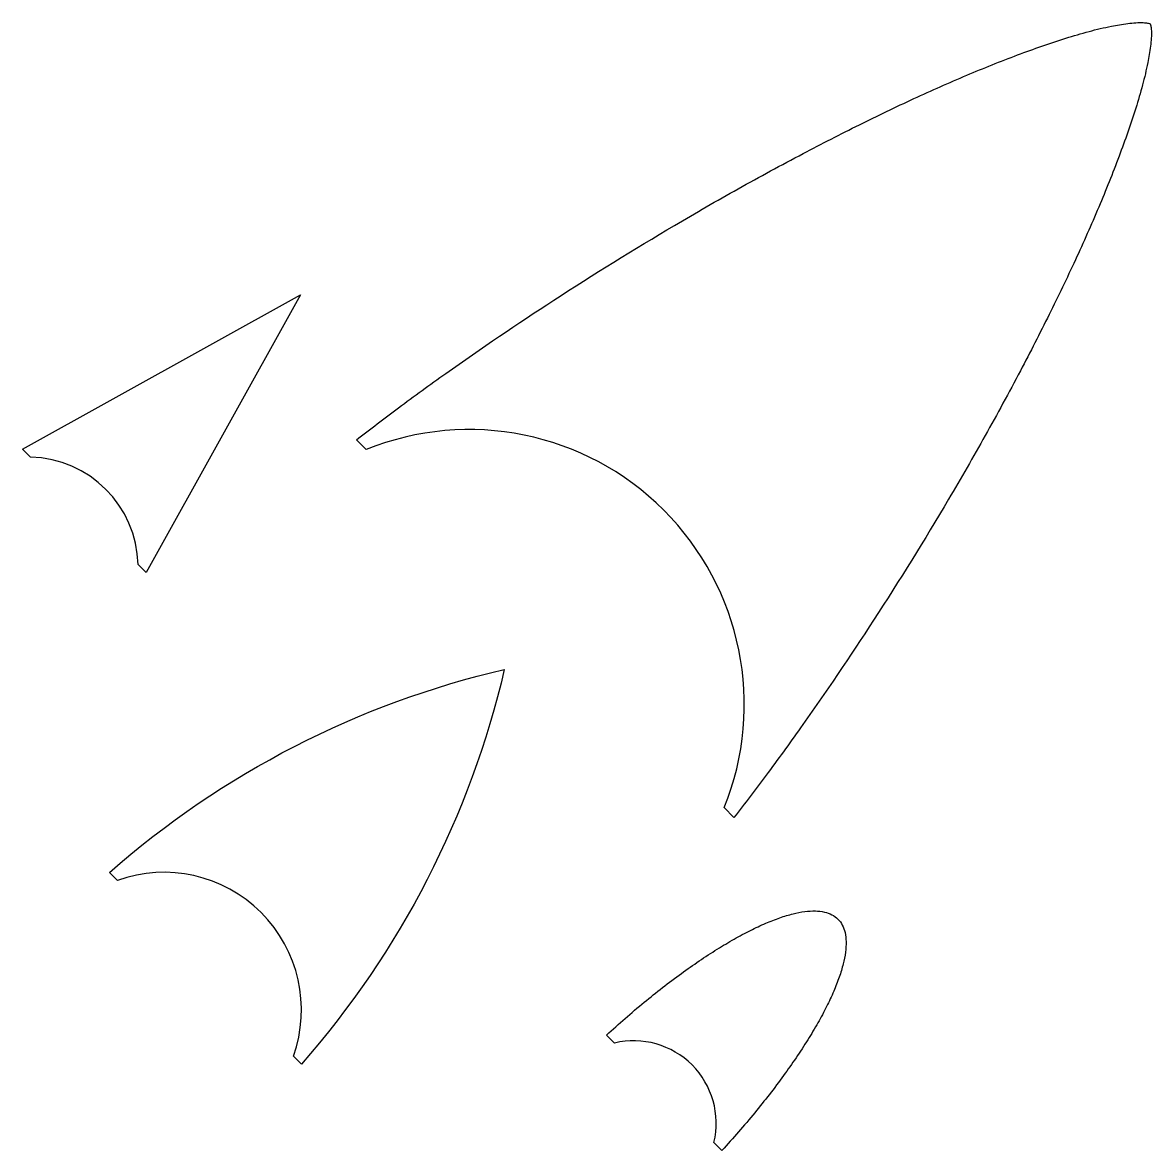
# Model space of a CAD drawing. Header units: millimetres. Extents: x 0 to 50, y 0 to 50.
import ezdxf

# ---------------------------------------------------------------- set-up
doc = ezdxf.new("R2010")
doc.units = ezdxf.units.MM
doc.layers.add('FS_MARK', color=7, linetype='Continuous')

msp = doc.modelspace()

# ---------------------------------------------------------------- linework, layer by layer
at = {"layer": 'FS_MARK'}
for points in [[(49.966, 49.939, -0.106963), (49.987, 49.896, -0.030854), (50.004, 49.822, -0.029372), (50.024, 49.64, -0.026839), (50.021, 49.312, -0.016398), (49.987, 48.95, -0.01867), (49.867, 48.228, -0.01479), (49.634, 47.236, -0.011042), (49.335, 46.205, -0.008202), (48.983, 45.145, -0.005946), (48.593, 44.071, -0.009926), (47.692, 41.818, -0.008297), (46.657, 39.478, -0.006975), (45.496, 37.058, -0.005889), (44.22, 34.563, -0.006477), (42.659, 31.688, -0.005854), (41.037, 28.868, -0.010553), (37.717, 23.511, -0.010238), (34.474, 18.73, -0.005595), (32.95, 16.63, -0.006406), (31.527, 14.765), (31.096, 15.196, 0.662034), (15.223, 31.069), (14.792, 31.5, -0.006406), (16.658, 32.923, -0.005595), (18.757, 34.447, -0.010238), (23.538, 37.689, -0.010553), (28.895, 41.01, -0.005854), (31.715, 42.632, -0.006477), (34.59, 44.193, -0.005889), (37.085, 45.469, -0.006975), (39.505, 46.63, -0.008297), (41.845, 47.665, -0.009926), (44.098, 48.566, -0.005946), (45.172, 48.956, -0.008202), (46.232, 49.308, -0.011042), (47.264, 49.607, -0.01479), (48.255, 49.84, -0.01867), (48.977, 49.96, -0.016398), (49.339, 49.994, -0.026839), (49.667, 49.997, -0.029372), (49.85, 49.977, -0.030854), (49.923, 49.96, -0.106963)], [(12.313, 37.928), (5.472, 25.615), (5.119, 25.969, 0.401017), (0.354, 30.734), (0, 31.088)], [(21.349, 21.322, -0.123645), (12.354, 3.825), (12.001, 4.178, 0.633583), (4.205, 11.973), (3.852, 12.327, -0.123645)], [(36.134, 10.256, -0.07603), (36.327, 9.991, -0.064891), (36.448, 9.656, -0.050346), (36.495, 9.255, -0.037916), (36.468, 8.791, -0.028785), (36.367, 8.267, -0.022372), (36.193, 7.687, -0.017878), (35.947, 7.057, -0.014686), (35.631, 6.38, -0.012378), (35.248, 5.662, -0.010681), (34.8, 4.909, -0.017833), (33.726, 3.322, -0.014943), (32.444, 1.668, -0.013382), (30.993, 0), (30.639, 0.354, 0.559288), (26.232, 4.761), (25.878, 5.114, -0.013382), (27.546, 6.566, -0.014943), (29.2, 7.848, -0.017833), (30.787, 8.922, -0.010681), (31.54, 9.369, -0.012378), (32.258, 9.753, -0.014686), (32.935, 10.069, -0.017878), (33.566, 10.315, -0.022372), (34.145, 10.489, -0.028785), (34.669, 10.59, -0.037916), (35.134, 10.617, -0.050346), (35.534, 10.57, -0.064891), (35.869, 10.449, -0.07603)]]:
    msp.add_lwpolyline(points, format="xyb", close=True, dxfattribs=at)

doc.saveas('drawing.dxf')
